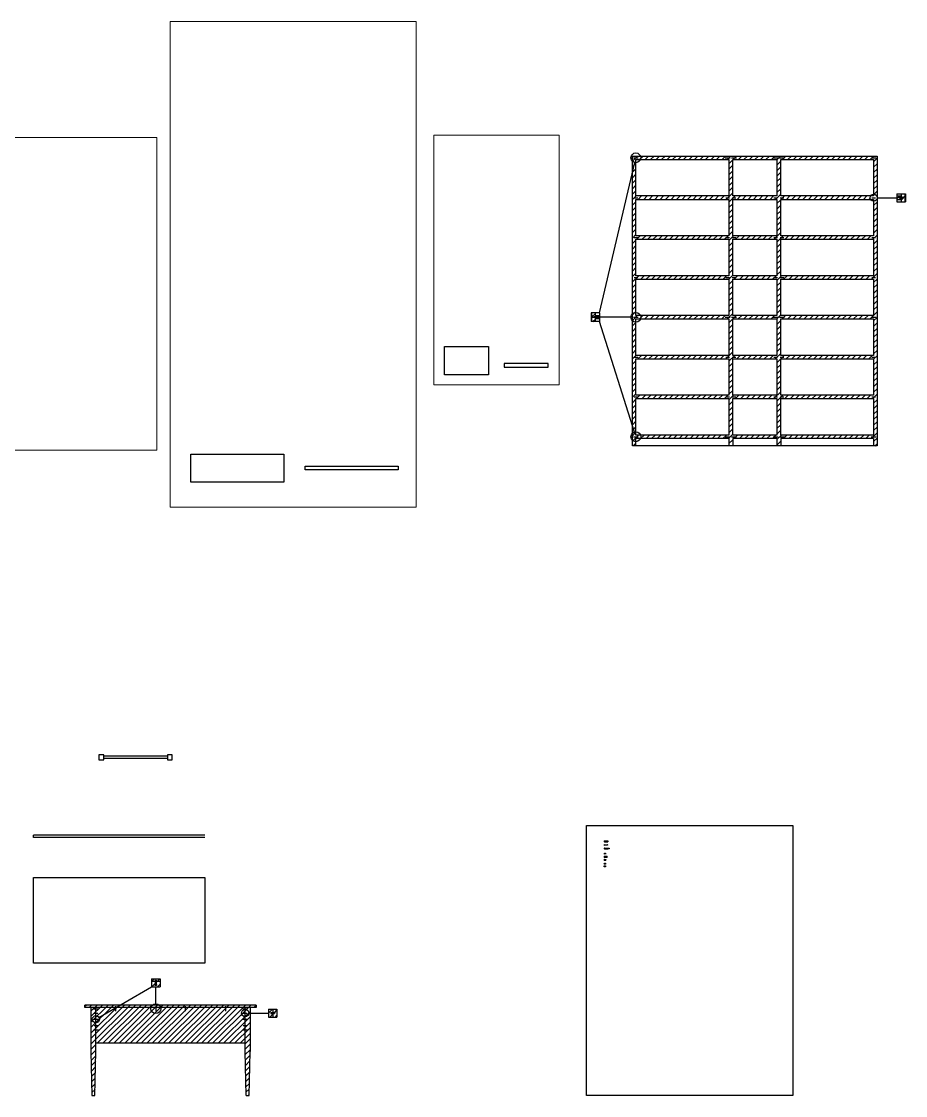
# Model space of a CAD drawing. Header units: millimetres. Extents: x 101 to 1709, y 35 to 1753.
# Drawn here: x 798 to 1520, y 35 to 914 of the extents above; entities that cross this region are included whole.
import ezdxf

# ---------------------------------------------------------------- set-up
doc = ezdxf.new("R2010")
doc.units = ezdxf.units.MM
doc.header["$MEASUREMENT"] = 0
doc.layers.add('A-FURN', color=8, linetype='Continuous', lineweight=18)
doc.layers.add('lc', color=1, linetype='Continuous')
doc.layers.add('Viti', color=3, linetype='Continuous')
pattern_1 = [(45, (-1745.7428, -1655.1698), (-2.245064, 2.245064), [])]

# ---------------------------------------------------------------- blocks, each defined once
blk = doc.blocks.new('*U10')
blk.add_lwpolyline([(0, 0), (0, 0.1), (0.05, 0), (0.12, -0.4), (0.12, -0.5), (0.07, -0.4), (0, 0)])
blk = doc.blocks.new('*U11')
at = {"color": 0, "linetype": 'ByBlock', "lineweight": -2, "transparency": 16777216}
for p in [(42.38, 270.66), (42.6, 270.66), (42.81, 270.66), (43.03, 270.66), (43.24, 270.66)]:
    blk.add_blockref('*U10', p, dxfattribs=at)
blk = doc.blocks.new('118331')
for p, q in [((40.13, 264.93), (40.13, 264.33)), ((40.13, 264.93), (40.33, 264.93)), ((40.13, 264.33), (40.33, 264.33)), ((40.33, 264.93), (40.33, 264.33)), ((40.73, 264.83), (40.33, 264.83)), ((40.73, 264.43), (40.33, 264.43)), ((40.73, 264.98), (40.73, 264.28)), ((40.73, 264.98), (42.98, 264.98)), ((40.73, 264.8), (40.73, 264.45)), ((42.98, 264.28), (40.73, 264.28)), ((40.83, 264.98), (40.83, 264.68)), ((40.83, 264.93), (42.93, 264.93)), ((40.83, 264.68), (42.93, 264.68)), ((40.83, 264.58), (40.83, 264.28)), ((40.83, 264.58), (42.93, 264.58)), ((40.83, 264.33), (42.93, 264.33)), ((42.93, 264.98), (42.93, 264.68)), ((42.93, 264.58), (42.93, 264.28)), ((42.98, 264.98), (42.98, 264.28)), ((42.98, 264.83), (43.07, 264.83)), ((43.14, 264.43), (42.98, 264.43)), ((43.12, 264.83), (43.28, 264.83)), ((43.35, 264.43), (43.19, 264.43)), ((43.33, 264.83), (43.5, 264.83)), ((43.57, 264.43), (43.4, 264.43)), ((43.55, 264.83), (43.72, 264.83)), ((43.79, 264.43), (43.62, 264.43)), ((43.77, 264.83), (43.93, 264.83)), ((44, 264.43), (43.84, 264.43)), ((43.98, 264.83), (44.08, 264.83)), ((44.08, 264.43), (44.05, 264.43)), ((44.13, 264.78), (44.13, 264.48))]:
    blk.add_line(p, q)
for centre, start, end in [((44.08, 264.78), 360, 90), ((44.08, 264.48), 270, 0)]:
    blk.add_arc(centre, 0.05, start, end)
blk.add_blockref('*U11', (0.69, -5.83))
blk = doc.blocks.new('101350')
for p, q in [((40.13, 267.87), (40.13, 267.33)), ((40.15, 267.91), (40.27, 267.99)), ((40.15, 267.28), (40.27, 267.21)), ((40.28, 267.2), (40.28, 268)), ((40.29, 268), (42.96, 268)), ((40.29, 267.2), (42.96, 267.2)), ((40.38, 267.87), (42.88, 267.87)), ((40.38, 267.75), (42.88, 267.75)), ((40.38, 267.6), (42.88, 267.6)), ((40.38, 267.45), (42.88, 267.45)), ((40.38, 267.32), (42.88, 267.32)), ((42.98, 268), (42.98, 267.2)), ((43.11, 267.91), (42.99, 267.99)), ((43.11, 267.28), (42.99, 267.21)), ((43.13, 267.87), (43.13, 267.33))]:
    blk.add_line(p, q)
for centre, start, end in [((40.18, 267.87), 123.69007, 180), ((40.18, 267.33), 180, 236.30993), ((40.29, 267.95), 90, 123.69007), ((40.29, 267.25), 236.30993, 270), ((42.96, 267.95), 56.30993, 90), ((42.96, 267.25), 270, 303.69007), ((43.08, 267.87), 0, 56.30993), ((43.08, 267.33), 303.69007, 0)]:
    blk.add_arc(centre, 0.05, start, end)
blk = doc.blocks.new('*U12')
blk.add_lwpolyline([(0, 0), (0, 0.1), (0.05, 0), (0.12, -0.4), (0.12, -0.5), (0.07, -0.4), (0, 0)])
blk = doc.blocks.new('*U13')
at = {"color": 0, "linetype": 'ByBlock', "lineweight": -2, "transparency": 16777216}
for p in [(42.38, 270.66), (42.61, 270.66), (42.84, 270.66), (43.06, 270.66)]:
    blk.add_blockref('*U12', p, dxfattribs=at)
blk = doc.blocks.new('110853')
for p, q in [((40.13, 252.04), (40.13, 251.34)), ((40.13, 252.04), (40.25, 251.93)), ((40.25, 251.44), (40.13, 251.34)), ((40.41, 251.49), (40.38, 251.49)), ((40.57, 251.89), (40.39, 251.89)), ((40.64, 251.49), (40.46, 251.49)), ((40.79, 251.89), (40.62, 251.89)), ((40.87, 251.49), (40.69, 251.49)), ((41.02, 251.89), (40.84, 251.89)), ((41.09, 251.49), (40.92, 251.49)), ((41.18, 251.89), (41.07, 251.89)), ((41.18, 251.49), (41.14, 251.49)), ((41.23, 251.84), (41.23, 251.54))]:
    blk.add_line(p, q)
for centre, radius, start, end in [((40.38, 252.09), 0.2, 230.24315, 257.66039), ((40.38, 251.29), 0.2, 90, 129.75685), ((41.18, 251.84), 0.05, 360, 90), ((41.18, 251.54), 0.05, 270, 0)]:
    blk.add_arc(centre, radius, start, end)
blk.add_blockref('*U13', (-2.04, -18.77))
blk = doc.blocks.new('100412')
for p, q in [((40.46, 243.47), (40.43, 243.5)), ((40.43, 243.16), (40.47, 243.12)), ((40.48, 243.52), (40.46, 243.47)), ((40.49, 243.17), (40.46, 243.47)), ((40.47, 243.12), (40.49, 243.17)), ((40.53, 243.47), (40.48, 243.52)), ((40.49, 243.17), (40.54, 243.12)), ((40.55, 243.52), (40.53, 243.47)), ((40.56, 243.17), (40.53, 243.47)), ((40.54, 243.12), (40.56, 243.17)), ((40.6, 243.47), (40.55, 243.52)), ((40.56, 243.17), (40.61, 243.12)), ((40.62, 243.52), (40.6, 243.47)), ((40.63, 243.17), (40.6, 243.47)), ((40.61, 243.12), (40.63, 243.17)), ((40.67, 243.47), (40.62, 243.52)), ((40.63, 243.17), (40.68, 243.12)), ((40.69, 243.52), (40.67, 243.47)), ((40.7, 243.17), (40.67, 243.47)), ((40.68, 243.12), (40.7, 243.17)), ((40.74, 243.47), (40.69, 243.52)), ((40.7, 243.17), (40.75, 243.12)), ((40.76, 243.52), (40.74, 243.47)), ((40.77, 243.17), (40.74, 243.47)), ((40.75, 243.12), (40.77, 243.17)), ((40.81, 243.47), (40.76, 243.52)), ((40.77, 243.17), (40.82, 243.12)), ((40.83, 243.52), (40.81, 243.47)), ((40.84, 243.17), (40.81, 243.47)), ((40.82, 243.12), (40.84, 243.17)), ((40.88, 243.47), (40.83, 243.52)), ((40.84, 243.17), (40.89, 243.12)), ((40.9, 243.52), (40.88, 243.47)), ((40.91, 243.17), (40.88, 243.47)), ((40.89, 243.12), (40.91, 243.17)), ((40.95, 243.47), (40.9, 243.52)), ((40.91, 243.17), (40.96, 243.12)), ((40.97, 243.52), (40.95, 243.47)), ((40.98, 243.17), (40.95, 243.47)), ((40.96, 243.12), (40.98, 243.17)), ((41.02, 243.47), (40.97, 243.52)), ((40.98, 243.17), (41.03, 243.12)), ((41.04, 243.52), (41.02, 243.47)), ((41.05, 243.17), (41.02, 243.47)), ((41.03, 243.12), (41.05, 243.17)), ((41.09, 243.47), (41.04, 243.52)), ((41.05, 243.17), (41.1, 243.12)), ((41.11, 243.52), (41.09, 243.47)), ((41.12, 243.17), (41.09, 243.47)), ((41.1, 243.12), (41.12, 243.17)), ((41.16, 243.47), (41.11, 243.52)), ((41.12, 243.17), (41.17, 243.12)), ((41.18, 243.52), (41.16, 243.47)), ((41.19, 243.17), (41.16, 243.47)), ((41.17, 243.12), (41.19, 243.17)), ((41.23, 243.47), (41.18, 243.52)), ((41.19, 243.17), (41.24, 243.12)), ((41.25, 243.52), (41.23, 243.47)), ((41.26, 243.17), (41.23, 243.47)), ((41.24, 243.12), (41.26, 243.17)), ((41.3, 243.47), (41.25, 243.52)), ((41.26, 243.17), (41.31, 243.12)), ((41.32, 243.52), (41.3, 243.47)), ((41.33, 243.17), (41.3, 243.47)), ((41.31, 243.12), (41.33, 243.17)), ((41.37, 243.47), (41.32, 243.52)), ((41.33, 243.17), (41.38, 243.12)), ((41.39, 243.52), (41.37, 243.47)), ((41.4, 243.17), (41.37, 243.47)), ((41.38, 243.12), (41.4, 243.17)), ((41.44, 243.47), (41.39, 243.52)), ((41.4, 243.17), (41.45, 243.12)), ((41.46, 243.52), (41.44, 243.47)), ((41.47, 243.17), (41.44, 243.47)), ((41.45, 243.12), (41.47, 243.17)), ((41.51, 243.47), (41.46, 243.52)), ((41.47, 243.17), (41.52, 243.12)), ((41.53, 243.52), (41.51, 243.47)), ((41.54, 243.17), (41.51, 243.47)), ((41.52, 243.12), (41.54, 243.17)), ((41.58, 243.47), (41.53, 243.52)), ((41.54, 243.17), (41.59, 243.12)), ((41.6, 243.52), (41.58, 243.47)), ((41.61, 243.17), (41.58, 243.47)), ((41.59, 243.12), (41.61, 243.17)), ((41.65, 243.47), (41.6, 243.52)), ((41.61, 243.17), (41.66, 243.12)), ((41.67, 243.52), (41.65, 243.47)), ((41.68, 243.17), (41.65, 243.47)), ((41.66, 243.12), (41.68, 243.17)), ((41.72, 243.47), (41.67, 243.52)), ((41.68, 243.17), (41.73, 243.12)), ((41.74, 243.52), (41.72, 243.47)), ((41.75, 243.17), (41.72, 243.47)), ((41.73, 243.12), (41.75, 243.17)), ((41.79, 243.47), (41.74, 243.52)), ((41.75, 243.17), (41.8, 243.12)), ((41.81, 243.52), (41.79, 243.47)), ((41.82, 243.17), (41.79, 243.47)), ((41.8, 243.12), (41.82, 243.17)), ((41.86, 243.47), (41.81, 243.52)), ((41.82, 243.17), (41.87, 243.12)), ((41.88, 243.52), (41.86, 243.47)), ((41.89, 243.17), (41.86, 243.47)), ((41.87, 243.12), (41.89, 243.17)), ((41.93, 243.47), (41.88, 243.52)), ((41.89, 243.17), (41.94, 243.12)), ((41.95, 243.52), (41.93, 243.47)), ((41.96, 243.17), (41.93, 243.47)), ((41.94, 243.12), (41.96, 243.17)), ((42, 243.47), (41.95, 243.52)), ((41.96, 243.17), (42.01, 243.12)), ((42.02, 243.52), (42, 243.47)), ((42.03, 243.17), (42, 243.47)), ((42.01, 243.12), (42.03, 243.17)), ((42.07, 243.47), (42.02, 243.52)), ((42.03, 243.17), (42.08, 243.12)), ((42.09, 243.52), (42.07, 243.47)), ((42.1, 243.17), (42.07, 243.47)), ((42.08, 243.12), (42.1, 243.17)), ((42.14, 243.47), (42.09, 243.52)), ((42.1, 243.17), (42.15, 243.12)), ((42.16, 243.52), (42.14, 243.47)), ((42.17, 243.17), (42.14, 243.47)), ((42.15, 243.12), (42.17, 243.17)), ((42.21, 243.47), (42.16, 243.52)), ((42.17, 243.17), (42.22, 243.12)), ((42.23, 243.52), (42.21, 243.47)), ((42.24, 243.17), (42.21, 243.47)), ((42.22, 243.12), (42.24, 243.17)), ((42.28, 243.47), (42.23, 243.52)), ((42.24, 243.17), (42.29, 243.12)), ((42.3, 243.52), (42.28, 243.47)), ((42.31, 243.17), (42.28, 243.47)), ((42.29, 243.12), (42.31, 243.17)), ((42.35, 243.47), (42.3, 243.52)), ((42.31, 243.17), (42.36, 243.12)), ((42.37, 243.52), (42.35, 243.47)), ((42.38, 243.17), (42.35, 243.47)), ((42.36, 243.12), (42.38, 243.17)), ((42.42, 243.47), (42.37, 243.52)), ((42.38, 243.17), (42.43, 243.12)), ((42.44, 243.52), (42.42, 243.47)), ((42.45, 243.17), (42.42, 243.47)), ((42.43, 243.12), (42.45, 243.17)), ((42.49, 243.47), (42.44, 243.52)), ((42.45, 243.17), (42.5, 243.12)), ((42.51, 243.52), (42.49, 243.47)), ((42.52, 243.17), (42.49, 243.47)), ((42.5, 243.12), (42.52, 243.17)), ((42.56, 243.47), (42.51, 243.52)), ((42.52, 243.17), (42.57, 243.12)), ((42.59, 243.17), (42.56, 243.47)), ((42.56, 243.47), (42.59, 243.47)), ((42.57, 243.12), (42.59, 243.17)), ((42.59, 243.17), (42.59, 243.17)), ((42.62, 243.44), (42.62, 243.19))]:
    blk.add_line(p, q)
blk.add_lwpolyline([(40.33, 242.89), (40.33, 243.75, -0.414214), (40.35, 243.77), (40.41, 243.77, -0.414214), (40.43, 243.75), (40.43, 242.89, -0.414214), (40.41, 242.87), (40.35, 242.87, -0.414214)], format="xyb", close=True)
for centre, radius, start, end in [((40.54, 243.32), 0.406, 120.51024, 239.48976), ((42.59, 243.44), 0.025, 0, 90), ((42.59, 243.19), 0.025, 270, 0)]:
    blk.add_arc(centre, radius, start, end)
blk = doc.blocks.new('105021')
for p, q in [((40.46, 249.33), (40.43, 249.36)), ((40.43, 249.02), (40.47, 248.98)), ((40.48, 249.38), (40.46, 249.33)), ((40.49, 249.03), (40.46, 249.33)), ((40.47, 248.98), (40.49, 249.03)), ((40.53, 249.33), (40.48, 249.38)), ((40.49, 249.03), (40.54, 248.98)), ((40.55, 249.38), (40.53, 249.33)), ((40.56, 249.03), (40.53, 249.33)), ((40.54, 248.98), (40.56, 249.03)), ((40.6, 249.33), (40.55, 249.38)), ((40.56, 249.03), (40.61, 248.98)), ((40.62, 249.38), (40.6, 249.33)), ((40.63, 249.03), (40.6, 249.33)), ((40.61, 248.98), (40.63, 249.03)), ((40.67, 249.33), (40.62, 249.38)), ((40.63, 249.03), (40.68, 248.98)), ((40.69, 249.38), (40.67, 249.33)), ((40.7, 249.03), (40.67, 249.33)), ((40.68, 248.98), (40.7, 249.03)), ((40.74, 249.33), (40.69, 249.38)), ((40.7, 249.03), (40.75, 248.98)), ((40.76, 249.38), (40.74, 249.33)), ((40.77, 249.03), (40.74, 249.33)), ((40.75, 248.98), (40.77, 249.03)), ((40.81, 249.33), (40.76, 249.38)), ((40.77, 249.03), (40.82, 248.98)), ((40.83, 249.38), (40.81, 249.33)), ((40.84, 249.03), (40.81, 249.33)), ((40.82, 248.98), (40.84, 249.03)), ((40.88, 249.33), (40.83, 249.38)), ((40.84, 249.03), (40.89, 248.98)), ((40.9, 249.38), (40.88, 249.33)), ((40.91, 249.03), (40.88, 249.33)), ((40.89, 248.98), (40.91, 249.03)), ((40.95, 249.33), (40.9, 249.38)), ((40.91, 249.03), (40.96, 248.98)), ((40.97, 249.38), (40.95, 249.33)), ((40.98, 249.03), (40.95, 249.33)), ((40.96, 248.98), (40.98, 249.03)), ((41.02, 249.33), (40.97, 249.38)), ((40.98, 249.03), (41.03, 248.98)), ((41.04, 249.38), (41.02, 249.33)), ((41.05, 249.03), (41.02, 249.33)), ((41.03, 248.98), (41.05, 249.03)), ((41.09, 249.33), (41.04, 249.38)), ((41.05, 249.03), (41.1, 248.98)), ((41.11, 249.38), (41.09, 249.33)), ((41.12, 249.03), (41.09, 249.33)), ((41.1, 248.98), (41.12, 249.03)), ((41.16, 249.33), (41.11, 249.38)), ((41.12, 249.03), (41.17, 248.98)), ((41.18, 249.38), (41.16, 249.33)), ((41.19, 249.03), (41.16, 249.33)), ((41.17, 248.98), (41.19, 249.03)), ((41.23, 249.33), (41.18, 249.38)), ((41.19, 249.03), (41.24, 248.98)), ((41.25, 249.38), (41.23, 249.33)), ((41.26, 249.03), (41.23, 249.33)), ((41.24, 248.98), (41.26, 249.03)), ((41.3, 249.33), (41.25, 249.38)), ((41.26, 249.03), (41.31, 248.98)), ((41.32, 249.38), (41.3, 249.33)), ((41.33, 249.03), (41.3, 249.33)), ((41.31, 248.98), (41.33, 249.03)), ((41.37, 249.33), (41.32, 249.38)), ((41.33, 249.03), (41.38, 248.98)), ((41.4, 249.03), (41.37, 249.33)), ((41.37, 249.33), (41.4, 249.33)), ((41.38, 248.98), (41.4, 249.03)), ((41.4, 249.03), (41.4, 249.03)), ((41.43, 249.3), (41.43, 249.05))]:
    blk.add_line(p, q)
blk.add_lwpolyline([(40.33, 248.75), (40.33, 249.61, -0.414214), (40.35, 249.63), (40.41, 249.63, -0.414214), (40.43, 249.61), (40.43, 248.75, -0.414214), (40.41, 248.73), (40.35, 248.73, -0.414214)], format="xyb", close=True)
for centre, radius, start, end in [((40.54, 249.18), 0.406, 120.51024, 239.48976), ((41.4, 249.3), 0.025, 0, 90), ((41.4, 249.05), 0.025, 270, 0)]:
    blk.add_arc(centre, radius, start, end)
blk = doc.blocks.new('*U17')
blk.add_lwpolyline([(0.2, -0.3), (0.21, -0.25), (0.23, -0.3), (0.27, -0.5), (0.26, -0.55), (0.24, -0.5), (0.2, -0.3)])
blk = doc.blocks.new('*U18')
at = {"color": 0, "linetype": 'ByBlock', "lineweight": -2, "transparency": 16777216}
for p in [(40.13, 265.04), (40.27, 265.04), (40.4, 265.04), (40.54, 265.04), (40.68, 265.04), (40.82, 265.04), (40.96, 265.04), (41.09, 265.04), (41.23, 265.04), (41.37, 265.04), (41.51, 265.04), (41.64, 265.04), (41.78, 265.04), (41.92, 265.04), (42.06, 265.04), (42.19, 265.04), (42.33, 265.04), (42.47, 265.04)]:
    blk.add_blockref('*U17', p, dxfattribs=at)
blk = doc.blocks.new('108442')
for p, q in [((40.13, 265.04), (40.21, 264.8)), ((40.13, 265.04), (40.13, 264.24)), ((40.21, 264.48), (40.13, 264.24)), ((40.3, 264.74), (40.33, 264.74)), ((40.3, 264.54), (40.36, 264.54)), ((40.36, 264.74), (40.47, 264.74)), ((40.4, 264.54), (40.5, 264.54)), ((40.5, 264.74), (40.6, 264.74)), ((40.54, 264.54), (40.64, 264.54)), ((40.64, 264.74), (40.74, 264.74)), ((40.67, 264.54), (40.78, 264.54)), ((40.78, 264.74), (40.88, 264.74)), ((40.81, 264.54), (40.92, 264.54)), ((40.91, 264.74), (41.02, 264.74)), ((40.95, 264.54), (41.05, 264.54)), ((41.05, 264.74), (41.15, 264.74)), ((41.09, 264.54), (41.19, 264.54)), ((41.19, 264.74), (41.29, 264.74)), ((41.23, 264.54), (41.33, 264.54)), ((41.33, 264.74), (41.43, 264.74)), ((41.36, 264.54), (41.47, 264.54)), ((41.46, 264.74), (41.57, 264.74)), ((41.5, 264.54), (41.6, 264.54)), ((41.6, 264.74), (41.71, 264.74)), ((41.64, 264.54), (41.74, 264.54)), ((41.74, 264.74), (41.84, 264.74)), ((41.78, 264.54), (41.88, 264.54)), ((41.88, 264.74), (41.98, 264.74)), ((41.91, 264.54), (42.02, 264.54)), ((42.02, 264.74), (42.12, 264.74)), ((42.05, 264.54), (42.15, 264.54)), ((42.15, 264.74), (42.26, 264.74)), ((42.19, 264.54), (42.29, 264.54)), ((42.29, 264.74), (42.39, 264.74)), ((42.33, 264.54), (42.43, 264.54)), ((42.43, 264.74), (42.53, 264.74)), ((42.46, 264.54), (42.57, 264.54)), ((42.57, 264.74), (42.62, 264.74)), ((42.6, 264.54), (42.66, 264.54)), ((42.62, 264.74), (42.67, 264.74)), ((42.66, 264.54), (42.69, 264.54)), ((42.81, 264.72), (42.77, 264.73)), ((42.84, 264.57), (42.77, 264.55)), ((42.82, 264.75), (42.81, 264.72)), ((42.81, 264.72), (42.84, 264.57)), ((42.85, 264.71), (42.82, 264.75)), ((42.84, 264.57), (42.86, 264.52)), ((43.13, 264.64), (42.85, 264.71)), ((42.87, 264.58), (42.85, 264.71)), ((42.86, 264.52), (42.87, 264.58)), ((43.13, 264.64), (42.87, 264.58))]:
    blk.add_line(p, q)
for centre, radius, start, end in [((40.3, 264.84), 0.1, 203.01197, 270), ((40.3, 264.44), 0.1, 90, 156.98803), ((42.69, 264.84), 0.3, 270, 273.39699), ((42.68, 264.39), 0.348, 75.22809, 85.5061), ((42.68, 264.89), 0.348, 274.4939, 284.77191)]:
    blk.add_arc(centre, radius, start, end)
blk.add_blockref('*U18', (0, 0))
blk = doc.blocks.new('*U19')
blk.add_lwpolyline([(0, 0), (0, 0.1), (0.05, 0), (0.12, -0.4), (0.12, -0.5), (0.07, -0.4), (0, 0)])
blk = doc.blocks.new('*U20')
at = {"layer": 'Viti', "color": 0, "linetype": 'ByBlock', "lineweight": -2, "transparency": 16777216}
for p in [(42.38, 270.66), (42.6, 270.66), (42.81, 270.66), (43.03, 270.66), (43.24, 270.66)]:
    blk.add_blockref('*U19', p, dxfattribs=at)
blk = doc.blocks.new('*U21')
blk.add_lwpolyline([(0, 0), (0, 0.1), (0.05, 0), (0.12, -0.4), (0.12, -0.5), (0.07, -0.4), (0, 0)])
blk = doc.blocks.new('*U22')
at = {"layer": 'Viti', "color": 0, "linetype": 'ByBlock', "lineweight": -2, "transparency": 16777216}
for p in [(42.38, 270.66), (42.6, 270.66), (42.81, 270.66), (43.03, 270.66), (43.24, 270.66)]:
    blk.add_blockref('*U21', p, dxfattribs=at)

msp = doc.modelspace()

# ---------------------------------------------------------------- hatches: boundary and pattern name
h = msp.add_hatch()
h.set_pattern_fill('ANSI31', color=256)
h.set_pattern_definition(pattern_1)
h.paths.add_polyline_path([(1496.95, 803.51), (1296.95, 803.51), (1296.95, 566.51), (1299.75, 566.51), (1299.75, 572.51), (1375.75, 572.51), (1375.75, 566.51), (1378.95, 566.51), (1378.95, 572.51), (1414.95, 572.51), (1414.95, 566.51), (1418.15, 566.51), (1418.15, 572.51), (1494.15, 572.51), (1494.15, 566.51), (1496.95, 566.51), (1496.95, 768.61, -0.32552), (1494.15, 766.57), (1494.15, 738.31), (1418.15, 738.31), (1418.15, 768.11), (1491.56, 768.11, -0.124625), (1491.21, 769.51, -0.124625), (1491.56, 770.91), (1418.15, 770.91), (1418.15, 800.71), (1494.15, 800.71), (1494.15, 772.45, -0.32552), (1496.95, 770.41)])
h.paths.add_polyline_path([(1414.95, 800.71), (1414.95, 770.91), (1378.95, 770.91), (1378.95, 800.71)], flags=16)
h.paths.add_polyline_path([(1414.95, 768.11), (1414.95, 738.31), (1378.95, 738.31), (1378.95, 768.11)], flags=16)
h.paths.add_polyline_path([(1494.15, 735.51), (1494.15, 705.71), (1418.15, 705.71), (1418.15, 735.51)], flags=16)
h.paths.add_polyline_path([(1414.95, 735.51), (1414.95, 705.71), (1378.95, 705.71), (1378.95, 735.51)], flags=16)
h.paths.add_polyline_path([(1375.75, 800.71), (1375.75, 770.91), (1299.75, 770.91), (1299.75, 800.71)], flags=16)
h.paths.add_polyline_path([(1375.75, 768.11), (1375.75, 738.31), (1299.75, 738.31), (1299.75, 768.11)], flags=16)
h.paths.add_polyline_path([(1494.15, 702.91), (1494.15, 673.11), (1418.15, 673.11), (1418.15, 702.91)], flags=16)
h.paths.add_polyline_path([(1414.95, 702.91), (1414.95, 673.11), (1378.95, 673.11), (1378.95, 702.91)], flags=16)
h.paths.add_polyline_path([(1375.75, 735.51), (1375.75, 705.71), (1299.75, 705.71), (1299.75, 735.51)], flags=16)
h.paths.add_polyline_path([(1494.15, 670.31), (1494.15, 640.51), (1418.15, 640.51), (1418.15, 670.31)], flags=16)
h.paths.add_polyline_path([(1375.75, 702.91), (1375.75, 673.11), (1299.75, 673.11), (1299.75, 702.91)], flags=16)
h.paths.add_polyline_path([(1414.95, 670.31), (1414.95, 640.51), (1378.95, 640.51), (1378.95, 670.31)], flags=16)
h.paths.add_polyline_path([(1375.75, 670.31), (1375.75, 640.51), (1299.75, 640.51), (1299.75, 670.31)], flags=16)
h.paths.add_polyline_path([(1494.15, 637.71), (1494.15, 607.91), (1418.15, 607.91), (1418.15, 637.71)], flags=16)
h.paths.add_polyline_path([(1414.95, 637.71), (1414.95, 607.91), (1378.95, 607.91), (1378.95, 637.71)], flags=16)
h.paths.add_polyline_path([(1375.75, 637.71), (1375.75, 607.91), (1299.75, 607.91), (1299.75, 637.71)], flags=16)
h.paths.add_polyline_path([(1494.15, 605.11), (1494.15, 575.31), (1418.15, 575.31), (1418.15, 605.11)], flags=16)
h.paths.add_polyline_path([(1414.95, 605.11), (1414.95, 575.31), (1378.95, 575.31), (1378.95, 605.11)], flags=16)
h.paths.add_polyline_path([(1375.75, 605.11), (1375.75, 575.31), (1299.75, 575.31), (1299.75, 605.11)], flags=16)
h.paths.add_polyline_path([(1520.03, 772.79), (1516.68, 772.79), (1516.68, 769.91), (1518.03, 769.91), (1518.03, 769.11, -0.077053), (1518.01, 769.11), (1516.68, 769.11), (1516.68, 766.23), (1520.03, 766.23)])
h.paths.add_polyline_path([(1516.68, 769.11), (1515.33, 769.11), (1515.33, 769.91, -0.073633), (1515.34, 769.91), (1516.68, 769.91), (1516.68, 770.91), (1513.18, 770.91), (1513.18, 768.11), (1516.68, 768.11)])
h = msp.add_hatch()
h.set_pattern_fill('ANSI31', color=256)
h.set_pattern_definition(pattern_1)
h.paths.add_polyline_path([(1266.64, 675.21), (1263.84, 675.21), (1263.84, 668.21), (1266.64, 668.21), (1266.64, 670.31), (1266.64, 671.46), (1265.52, 671.46), (1265.52, 671.61), (1265.43, 671.61), (1265.43, 671.51), (1265.38, 671.61), (1265.21, 671.61), (1265.21, 671.51), (1265.16, 671.61), (1265, 671.61), (1265, 671.51), (1264.95, 671.61), (1264.78, 671.61), (1264.78, 671.51), (1264.73, 671.61), (1264.57, 671.61), (1264.56, 671.51), (1264.52, 671.61), (1264.42, 671.61, -0.414214), (1264.37, 671.66), (1264.37, 671.96, -0.414214), (1264.42, 672.01), (1264.44, 672.01), (1264.45, 672.11), (1264.49, 672.01), (1264.66, 672.01), (1264.66, 672.11), (1264.71, 672.01), (1264.88, 672.01), (1264.88, 672.11), (1264.93, 672.01), (1265.09, 672.01), (1265.1, 672.11), (1265.14, 672.01), (1265.31, 672.01), (1265.31, 672.11), (1265.36, 672.01), (1265.52, 672.01), (1265.52, 672.16), (1266.64, 672.16), (1266.64, 673.11)])
h.paths.add_polyline_path([(1269.92, 673.11), (1266.64, 673.11), (1266.64, 672.16), (1267.77, 672.16), (1267.77, 672.01), (1268.08, 672.01), (1268.08, 672.31), (1268.88, 672.31), (1268.88, 671.31), (1268.08, 671.31), (1268.08, 671.61), (1267.77, 671.61), (1267.77, 671.46), (1266.64, 671.46), (1266.64, 670.31), (1269.92, 670.31)])
h = msp.add_hatch()
h.set_pattern_fill('ANSI31', color=256)
h.set_pattern_definition([(45, (-214.0082, -55.7217), (-2.245064, 2.245064), [])])
h.paths.add_polyline_path([(910.85, 130.51), (903.85, 130.51), (903.85, 128.51), (907.15, 128.51), (907.15, 128.67), (907.05, 128.67), (907.15, 128.72), (907.15, 128.88), (907.05, 128.88), (907.15, 128.93), (907.15, 129.1), (907.05, 129.1), (907.15, 129.15), (907.15, 129.31), (907.05, 129.32), (907.15, 129.36), (907.15, 129.46, -0.414214), (907.2, 129.51), (907.5, 129.51, -0.414214), (907.55, 129.46), (907.55, 129.44), (907.65, 129.43), (907.55, 129.39), (907.55, 129.22), (907.65, 129.22), (907.55, 129.17), (907.55, 129), (907.65, 129), (907.55, 128.95), (907.55, 128.79), (907.65, 128.78), (907.55, 128.74), (907.55, 128.57), (907.65, 128.57), (907.55, 128.52), (907.55, 128.51), (910.85, 128.51)])
h.paths.add_polyline_path([(910.85, 128.51), (907.55, 128.51), (907.55, 128.36), (907.7, 128.36), (907.7, 126.11), (907.55, 126.11), (907.55, 125.8), (907.85, 125.8), (907.85, 125), (906.85, 125), (906.85, 125.8), (907.15, 125.8), (907.15, 126.11), (907, 126.11), (907, 128.36), (907.15, 128.36), (907.15, 128.45), (907.05, 128.45), (907.15, 128.5), (907.15, 128.51), (903.85, 128.51), (903.85, 123.95), (910.85, 123.95)])
h = msp.add_hatch()
h.set_pattern_fill('ANSI31', color=256)
h.set_pattern_definition([(45, (-211.0496, -54.3172), (-2.245064, 2.245064), [])])
h.paths.add_polyline_path([(980.35, 107.04), (858.35, 107.04), (858.35, 78.04), (980.35, 78.04)])
h.paths.add_polyline_path([(989.35, 109.04), (849.35, 109.04), (849.35, 107.04), (989.35, 107.04)])
h.paths.add_polyline_path([(858.35, 107.04), (854.35, 107.04), (854.35, 71.04), (855.1, 35.04), (857.6, 35.04), (858.35, 71.04)])
h.paths.add_polyline_path([(984.35, 107.04), (980.35, 107.04), (980.35, 78.04), (980.35, 71.04), (981.1, 35.04), (983.6, 35.04), (984.35, 71.04)])
h = msp.add_hatch()
h.set_pattern_fill('ANSI31', color=256)
h.set_pattern_definition([(45, (-211.575, -53.3278), (-2.245064, 2.245064), [])])
h.paths.add_polyline_path([(1006.38, 105.72), (1002.88, 105.72), (1002.88, 102.84), (1004.23, 102.84), (1004.23, 102.04, -0.077053), (1004.21, 102.04), (1002.88, 102.04), (1002.88, 99.16), (1006.38, 99.16)])
h.paths.add_polyline_path([(1001.52, 102.83), (1001.4, 102.76, 0.250765), (1001.38, 102.72), (1001.38, 102.17, 0.250765), (1001.4, 102.13), (1001.52, 102.05, 0.148069), (1001.55, 102.04), (1002.88, 102.04), (1002.88, 99.16), (999.38, 99.16), (999.38, 105.72), (1002.88, 105.72), (1002.88, 102.84), (1001.55, 102.84, 0.148069)])

# ---------------------------------------------------------------- linework, layer by layer
for p, q in [((1296.95, 803.51), (1496.95, 803.51)), ((1296.95, 566.51), (1296.95, 803.51)), ((1496.95, 803.51), (1496.95, 566.51)), ((1513.18, 770.91), (1516.68, 770.91)), ((1513.18, 768.11), (1516.68, 768.11)), ((1516.68, 772.79), (1516.68, 769.91)), ((1516.68, 769.11), (1516.68, 766.23)), ((1520.03, 766.23), (1520.03, 772.79)), ((1263.84, 668.21), (1263.84, 675.21)), ((1266.64, 673.11), (1266.64, 675.21)), ((1266.64, 672.16), (1266.64, 673.11)), ((1266.64, 673.11), (1269.92, 673.11)), ((1266.64, 670.31), (1266.64, 671.46)), ((1269.92, 670.31), (1266.64, 670.31)), ((1266.64, 668.21), (1266.64, 670.31)), ((1268.17, 671.54), (1268.17, 672.11)), ((1375.75, 572.51), (1299.75, 572.51)), ((1299.75, 566.51), (1299.75, 572.51)), ((1375.75, 572.51), (1375.75, 566.51)), ((1414.95, 572.51), (1378.95, 572.51)), ((1378.95, 572.51), (1378.95, 566.51)), ((1414.95, 572.51), (1414.95, 566.51)), ((1494.15, 572.51), (1418.15, 572.51)), ((1418.15, 572.51), (1418.15, 566.51)), ((1494.15, 572.51), (1494.15, 566.51)), ((1496.95, 566.51), (1296.95, 566.51)), ((916.78, 312.69), (864.78, 312.69)), ((916.78, 310.69), (864.78, 310.69)), ((947.47, 248.02), (807.47, 248.02)), ((807.47, 246.02), (807.47, 248.02)), ((947.47, 246.02), (807.47, 246.02)), ((807.47, 213.31), (947.47, 213.31)), ((807.47, 143.31), (807.47, 213.31)), ((947.47, 213.31), (947.47, 143.31)), ((947.47, 143.31), (807.47, 143.31)), ((903.85, 128.51), (907.15, 128.51)), ((907.08, 125.71), (907.65, 125.71)), ((907.55, 128.51), (910.85, 128.51)), ((989.35, 109.04), (849.35, 109.04)), ((849.35, 107.04), (849.35, 109.04)), ((989.35, 107.04), (849.35, 107.04)), ((854.35, 107.04), (854.35, 71.04)), ((858.35, 71.04), (858.35, 107.04)), ((980.35, 71.04), (980.35, 107.04)), ((984.35, 107.04), (984.35, 71.04)), ((989.35, 109.04), (989.35, 107.04)), ((1002.88, 105.72), (1002.88, 102.84)), ((1002.88, 102.04), (1002.88, 99.16)), ((854.35, 71.04), (855.1, 35.04)), ((857.6, 35.04), (858.35, 71.04)), ((858.35, 78.04), (980.35, 78.04)), ((981.1, 35.04), (980.35, 71.04)), ((983.6, 35.04), (984.35, 71.04)), ((855.1, 35.04), (857.6, 35.04)), ((981.1, 35.04), (983.6, 35.04))]:
    msp.add_line(p, q)
for points in [[(1299.75, 800.71), (1375.75, 800.71), (1375.75, 770.91), (1299.75, 770.91), (1299.75, 800.71)], [(1378.95, 800.71), (1414.95, 800.71), (1414.95, 770.91), (1378.95, 770.91), (1378.95, 800.71)], [(1418.15, 800.71), (1494.15, 800.71), (1494.15, 770.91), (1418.15, 770.91), (1418.15, 800.71)], [(1299.75, 768.11), (1375.75, 768.11), (1375.75, 738.31), (1299.75, 738.31), (1299.75, 768.11)], [(1378.95, 768.11), (1414.95, 768.11), (1414.95, 738.31), (1378.95, 738.31), (1378.95, 768.11)], [(1418.15, 768.11), (1494.15, 768.11), (1494.15, 738.31), (1418.15, 738.31), (1418.15, 768.11)], [(1299.75, 735.51), (1375.75, 735.51), (1375.75, 705.71), (1299.75, 705.71), (1299.75, 735.51)], [(1378.95, 735.51), (1414.95, 735.51), (1414.95, 705.71), (1378.95, 705.71), (1378.95, 735.51)], [(1418.15, 735.51), (1494.15, 735.51), (1494.15, 705.71), (1418.15, 705.71), (1418.15, 735.51)], [(1299.75, 702.91), (1375.75, 702.91), (1375.75, 673.11), (1299.75, 673.11), (1299.75, 702.91)], [(1378.95, 702.91), (1414.95, 702.91), (1414.95, 673.11), (1378.95, 673.11), (1378.95, 702.91)], [(1418.15, 702.91), (1494.15, 702.91), (1494.15, 673.11), (1418.15, 673.11), (1418.15, 702.91)], [(1299.75, 670.31), (1375.75, 670.31), (1375.75, 640.51), (1299.75, 640.51), (1299.75, 670.31)], [(1378.95, 670.31), (1414.95, 670.31), (1414.95, 640.51), (1378.95, 640.51), (1378.95, 670.31)], [(1418.15, 670.31), (1494.15, 670.31), (1494.15, 640.51), (1418.15, 640.51), (1418.15, 670.31)], [(1143.2, 647.64), (1179.2, 647.64), (1179.2, 624.64), (1143.2, 624.64), (1143.2, 647.64)], [(1192, 630.97), (1228, 630.97), (1228, 633.77), (1192, 633.77), (1192, 630.97)], [(1299.75, 637.71), (1375.75, 637.71), (1375.75, 607.91), (1299.75, 607.91), (1299.75, 637.71)], [(1378.95, 637.71), (1414.95, 637.71), (1414.95, 607.91), (1378.95, 607.91), (1378.95, 637.71)], [(1418.15, 637.71), (1494.15, 637.71), (1494.15, 607.91), (1418.15, 607.91), (1418.15, 637.71)], [(1299.75, 605.11), (1375.75, 605.11), (1375.75, 575.31), (1299.75, 575.31), (1299.75, 605.11)], [(1378.95, 605.11), (1414.95, 605.11), (1414.95, 575.31), (1378.95, 575.31), (1378.95, 605.11)], [(1418.15, 605.11), (1494.15, 605.11), (1494.15, 575.31), (1418.15, 575.31), (1418.15, 605.11)], [(935.87, 536.78), (935.87, 559.78), (1012.07, 559.78), (1012.07, 536.78), (935.87, 536.78)], [(1029.37, 546.99), (1029.37, 549.79), (1105.57, 549.79), (1105.57, 546.99), (1029.37, 546.99)], [(860.78, 313.69), (860.78, 309.69), (864.78, 309.69), (864.78, 313.69), (860.78, 313.69)], [(916.78, 313.69), (916.78, 309.69), (920.78, 309.69), (920.78, 313.69), (916.78, 313.69)]]:
    msp.add_lwpolyline(points)
at = {"layer": 'A-FURN'}
for p, q in [((919.09, 516.35), (919.09, 913.65)), ((919.09, 913.65), (1120.12, 913.65)), ((1120.12, 516.35), (1120.12, 913.65)), ((908.27, 818.69), (752.45, 818.69)), ((908.27, 563.08), (908.27, 818.69)), ((1237.05, 820.59), (1134.63, 820.59)), ((1134.63, 616.4), (1134.63, 820.59)), ((1237.05, 616.4), (1237.05, 820.59)), ((1134.63, 616.4), (1237.05, 616.4)), ((752.45, 563.08), (908.27, 563.08)), ((1120.12, 516.35), (919.09, 516.35))]:
    msp.add_line(p, q, dxfattribs=at)
at = {"layer": 'lc'}
for p, q in [((1269.92, 675.21), (1298.83, 798.22)), ((1497.09, 769.51), (1513.18, 769.51)), ((1513.18, 772.79), (1520.18, 772.79)), ((1513.18, 772.79), (1513.18, 766.23)), ((1513.18, 766.23), (1520.18, 766.23)), ((1520.18, 772.79), (1520.18, 766.23)), ((1269.92, 675.21), (1263.35, 675.21)), ((1263.35, 675.21), (1263.35, 668.21)), ((1269.92, 668.21), (1263.35, 668.21)), ((1269.92, 675.21), (1269.92, 668.21)), ((1295.75, 671.71), (1269.92, 671.71)), ((1298.54, 577.72), (1269.92, 668.21)), ((860.89, 98.92), (903.85, 123.95)), ((903.85, 130.51), (910.85, 130.51)), ((903.85, 130.51), (903.85, 123.95)), ((903.85, 123.95), (910.85, 123.95)), ((907.35, 110.04), (907.35, 123.95)), ((910.85, 130.51), (910.85, 123.95)), ((999.38, 105.72), (1006.38, 105.72)), ((999.38, 105.72), (999.38, 99.16)), ((1006.38, 105.72), (1006.38, 99.16)), ((983.29, 102.44), (999.38, 102.44)), ((999.38, 99.16), (1006.38, 99.16))]:
    msp.add_line(p, q, dxfattribs=at)
msp.add_lwpolyline([(1259.38, 255.88), (1427.95, 255.88), (1427.95, 35.04), (1259.38, 35.04), (1259.38, 255.88)], dxfattribs=at)
for centre, radius in [((1299.75, 802.11), 4), ((1494.15, 769.51), 2.94), ((1299.75, 671.71), 4), ((1299.75, 573.91), 4), ((907.35, 106.04), 4), ((858.35, 97.44), 2.94), ((980.35, 102.44), 2.94)]:
    msp.add_circle(centre, radius, dxfattribs=at)
at = {"layer": 'Viti'}
for p, q in [((1297.75, 802.11), (1301.75, 802.11)), ((1372.75, 802.11), (1376.75, 802.11)), ((1377.95, 802.11), (1381.95, 802.11)), ((1411.95, 802.11), (1415.95, 802.11)), ((1417.15, 802.11), (1421.15, 802.11)), ((1492.15, 802.11), (1496.15, 802.11)), ((1298.25, 769.51), (1301.25, 769.51)), ((1373.25, 769.51), (1376.25, 769.51)), ((1378.45, 769.51), (1381.45, 769.51)), ((1412.45, 769.51), (1415.45, 769.51)), ((1417.65, 769.51), (1420.65, 769.51)), ((1492.65, 769.51), (1495.65, 769.51)), ((1515.18, 769.78), (1515.18, 769.24)), ((1515.2, 769.83), (1515.31, 769.9)), ((1515.2, 769.2), (1515.31, 769.12)), ((1515.33, 769.11), (1515.33, 769.91)), ((1515.34, 769.91), (1518.01, 769.91)), ((1515.34, 769.11), (1518.01, 769.11)), ((1515.43, 769.79), (1517.93, 769.79)), ((1515.43, 769.66), (1517.93, 769.66)), ((1515.43, 769.51), (1517.93, 769.51)), ((1515.43, 769.36), (1517.93, 769.36)), ((1515.43, 769.24), (1517.93, 769.24)), ((1518.03, 769.91), (1518.03, 769.11)), ((1518.15, 769.83), (1518.04, 769.9)), ((1518.15, 769.2), (1518.04, 769.12)), ((1518.18, 769.78), (1518.18, 769.24)), ((1298.25, 736.91), (1301.25, 736.91)), ((1373.25, 736.91), (1376.25, 736.91)), ((1378.45, 736.91), (1381.45, 736.91)), ((1412.45, 736.91), (1415.45, 736.91)), ((1417.65, 736.91), (1420.65, 736.91)), ((1492.65, 736.91), (1495.65, 736.91)), ((1298.25, 704.31), (1301.25, 704.31)), ((1373.25, 704.31), (1376.25, 704.31)), ((1378.45, 704.31), (1381.45, 704.31)), ((1412.45, 704.31), (1415.45, 704.31)), ((1417.65, 704.31), (1420.65, 704.31)), ((1492.65, 704.31), (1495.65, 704.31)), ((1264.37, 671.66), (1264.37, 671.96)), ((1264.42, 672.01), (1264.44, 672.01)), ((1264.52, 671.61), (1264.42, 671.61)), ((1264.49, 672.01), (1264.66, 672.01)), ((1264.73, 671.61), (1264.57, 671.61)), ((1264.71, 672.01), (1264.88, 672.01)), ((1264.95, 671.61), (1264.78, 671.61)), ((1264.93, 672.01), (1265.09, 672.01)), ((1265.16, 671.61), (1265, 671.61)), ((1265.14, 672.01), (1265.31, 672.01)), ((1265.38, 671.61), (1265.21, 671.61)), ((1265.36, 672.01), (1265.52, 672.01)), ((1265.52, 671.61), (1265.43, 671.61)), ((1265.52, 671.46), (1265.52, 672.16)), ((1265.52, 672.16), (1267.77, 672.16)), ((1267.77, 671.46), (1265.52, 671.46)), ((1265.57, 671.86), (1265.57, 672.16)), ((1267.67, 672.11), (1265.57, 672.11)), ((1267.67, 671.86), (1265.57, 671.86)), ((1265.57, 671.46), (1265.57, 671.76)), ((1267.67, 671.76), (1265.57, 671.76)), ((1267.67, 671.51), (1265.57, 671.51)), ((1267.67, 671.86), (1267.67, 672.16)), ((1267.67, 671.46), (1267.67, 671.76)), ((1267.77, 671.46), (1267.77, 672.16)), ((1267.77, 672.01), (1268.08, 672.01)), ((1267.77, 671.61), (1268.08, 671.61)), ((1268.17, 672.31), (1268.17, 671.54)), ((1268.37, 672.11), (1268.17, 672.11)), ((1268.37, 671.51), (1268.18, 671.51)), ((1268.37, 671.51), (1268.37, 672.11)), ((1268.5, 671.31), (1268.5, 672.31)), ((1268.79, 671.86), (1268.5, 671.86)), ((1268.5, 671.77), (1268.79, 671.77)), ((1297.75, 671.71), (1301.75, 671.71)), ((1372.75, 671.71), (1376.75, 671.71)), ((1377.95, 671.71), (1381.95, 671.71)), ((1411.95, 671.71), (1415.95, 671.71)), ((1417.15, 671.71), (1421.15, 671.71)), ((1492.15, 671.71), (1496.15, 671.71)), ((1298.25, 639.11), (1301.25, 639.11)), ((1373.25, 639.11), (1376.25, 639.11)), ((1378.45, 639.11), (1381.45, 639.11)), ((1412.45, 639.11), (1415.45, 639.11)), ((1417.65, 639.11), (1420.65, 639.11)), ((1492.65, 639.11), (1495.65, 639.11)), ((1298.25, 606.51), (1301.25, 606.51)), ((1373.25, 606.51), (1376.25, 606.51)), ((1378.45, 606.51), (1381.45, 606.51)), ((1412.45, 606.51), (1415.45, 606.51)), ((1417.65, 606.51), (1420.65, 606.51)), ((1492.65, 606.51), (1495.65, 606.51)), ((1297.75, 573.91), (1301.75, 573.91)), ((1372.75, 573.91), (1376.75, 573.91)), ((1377.95, 573.91), (1381.95, 573.91)), ((1411.95, 573.91), (1415.95, 573.91)), ((1417.15, 573.91), (1421.15, 573.91)), ((1492.15, 573.91), (1496.15, 573.91)), ((1273.96, 224.73), (1274.38, 224.73)), ((1273.96, 224.58), (1274.38, 224.58)), ((1274.96, 222.62), (1273.96, 222.62)), ((1273.96, 222.28), (1274.73, 222.28)), ((1274.38, 225.15), (1274.38, 224.73)), ((1274.38, 224.58), (1274.38, 224.16)), ((1274.41, 222.9), (1274.41, 222.62)), ((1274.5, 222.62), (1274.5, 222.9)), ((1274.53, 225.15), (1274.53, 224.73)), ((1274.53, 224.73), (1274.95, 224.73)), ((1274.53, 224.58), (1274.95, 224.58)), ((1274.53, 224.58), (1274.53, 224.16)), ((906.85, 125.38), (907.85, 125.38)), ((907, 126.11), (907, 128.36)), ((907, 128.36), (907.7, 128.36)), ((907, 128.31), (907.3, 128.31)), ((907, 126.21), (907.3, 126.21)), ((907, 126.11), (907.7, 126.11)), ((907.05, 126.21), (907.05, 128.31)), ((907.05, 125.51), (907.05, 125.7)), ((907.05, 125.51), (907.65, 125.51)), ((907.85, 125.71), (907.08, 125.71)), ((907.15, 129.36), (907.15, 129.46)), ((907.15, 129.15), (907.15, 129.31)), ((907.15, 128.93), (907.15, 129.1)), ((907.15, 128.72), (907.15, 128.88)), ((907.15, 128.5), (907.15, 128.67)), ((907.15, 128.36), (907.15, 128.45)), ((907.15, 126.11), (907.15, 125.8)), ((907.2, 129.51), (907.5, 129.51)), ((907.3, 126.21), (907.3, 128.31)), ((907.31, 125.38), (907.31, 125.09)), ((907.4, 128.31), (907.7, 128.31)), ((907.4, 126.21), (907.4, 128.31)), ((907.4, 126.21), (907.7, 126.21)), ((907.4, 125.09), (907.4, 125.38)), ((907.55, 129.46), (907.55, 129.44)), ((907.55, 129.39), (907.55, 129.22)), ((907.55, 129.17), (907.55, 129)), ((907.55, 128.95), (907.55, 128.79)), ((907.55, 128.74), (907.55, 128.57)), ((907.55, 128.52), (907.55, 128.36)), ((907.55, 126.11), (907.55, 125.8)), ((907.65, 126.21), (907.65, 128.31)), ((907.65, 125.51), (907.65, 125.71)), ((907.7, 128.36), (907.7, 126.11)), ((856.35, 106.04), (860.35, 106.04)), ((874.35, 108.04), (874.35, 104.04)), ((907.35, 108.04), (907.35, 104.04)), ((931.35, 108.04), (931.35, 104.04)), ((964.35, 108.04), (964.35, 104.04)), ((978.35, 106.04), (982.35, 106.04)), ((856.35, 97.44), (860.35, 97.44)), ((856.85, 102.44), (859.85, 102.44)), ((978.35, 97.44), (982.35, 97.44)), ((978.85, 102.44), (981.85, 102.44)), ((1001.38, 102.72), (1001.38, 102.17)), ((1001.4, 102.76), (1001.52, 102.83)), ((1001.4, 102.13), (1001.52, 102.05)), ((1001.53, 102.04), (1001.53, 102.84)), ((1001.55, 102.84), (1004.21, 102.84)), ((1001.55, 102.04), (1004.21, 102.04)), ((1001.63, 102.72), (1004.13, 102.72)), ((1001.63, 102.59), (1004.13, 102.59)), ((1001.63, 102.44), (1004.13, 102.44)), ((1001.63, 102.29), (1004.13, 102.29)), ((1001.63, 102.17), (1004.13, 102.17)), ((1004.23, 102.84), (1004.23, 102.04)), ((1004.36, 102.76), (1004.24, 102.83)), ((1004.36, 102.13), (1004.24, 102.05)), ((1004.38, 102.72), (1004.38, 102.17)), ((856.35, 88.85), (860.35, 88.85)), ((856.85, 92.44), (859.85, 92.44)), ((978.35, 88.85), (982.35, 88.85)), ((978.85, 92.44), (981.85, 92.44))]:
    msp.add_line(p, q, dxfattribs=at)
for points in [[(1268.88, 672.31), (1268.88, 671.31), (1268.08, 671.31), (1268.08, 672.31), (1268.88, 672.31)], [(1268.25, 671.46), (1268.33, 671.46)], [(1268.41, 671.54), (1268.41, 672.31)], [(1268.5, 672.31), (1268.5, 672.22), (1268.79, 672.22)], [(1268.5, 671.31), (1268.5, 671.4), (1268.79, 671.4)], [(1268.88, 672.31), (1268.79, 672.31), (1268.79, 671.31)], [(1273.96, 222.99), (1274.96, 222.99), (1274.96, 222.19), (1273.96, 222.19), (1273.96, 222.99)], [(1273.96, 222.99), (1273.96, 222.9), (1274.96, 222.9)], [(1273.96, 222.62), (1274.05, 222.62), (1274.05, 222.9)], [(1274.73, 222.53), (1273.96, 222.53)], [(1274.81, 222.37), (1274.81, 222.44)], [(1274.96, 222.62), (1274.87, 222.62), (1274.87, 222.9)], [(907.85, 125), (906.85, 125), (906.85, 125.8), (907.85, 125.8), (907.85, 125)], [(906.85, 125.38), (906.94, 125.38), (906.94, 125.09)], [(907.85, 125), (907.85, 125.09), (906.85, 125.09)], [(907, 125.63), (907, 125.55)], [(907.08, 125.47), (907.85, 125.47)], [(907.85, 125.38), (907.76, 125.38), (907.76, 125.09)]]:
    msp.add_lwpolyline(points, dxfattribs=at)
msp.add_circle((1274.46, 224.66), 0.5, dxfattribs=at)
for centre, start, end in [((1515.23, 769.78), 123.69007, 180), ((1515.23, 769.24), 180, 236.30993), ((1515.34, 769.86), 90, 123.69007), ((1515.34, 769.16), 236.30993, 270), ((1518.01, 769.86), 56.30993, 90), ((1518.01, 769.16), 270, 303.69007), ((1518.13, 769.78), 0, 56.30993), ((1518.13, 769.24), 303.69007, 0), ((1264.42, 671.96), 90, 180), ((1264.42, 671.66), 180, 270), ((907.2, 129.46), 90, 180), ((907.5, 129.46), 0, 90), ((1001.43, 102.72), 123.69007, 180), ((1001.43, 102.17), 180, 236.30993), ((1001.55, 102.79), 90, 123.69007), ((1001.55, 102.09), 236.30993, 270), ((1004.21, 102.79), 56.30993, 90), ((1004.21, 102.09), 270, 303.69007), ((1004.33, 102.72), 0, 56.30993), ((1004.33, 102.17), 303.69007, 0)]:
    msp.add_arc(centre, 0.05, start, end, dxfattribs=at)
for points in [[(1268.25, 671.46), (1268.21, 671.46), (1268.17, 671.5), (1268.17, 671.54)], [(1268.33, 671.46), (1268.37, 671.46), (1268.41, 671.5), (1268.41, 671.54)], [(1274.81, 222.44), (1274.81, 222.48), (1274.77, 222.53), (1274.73, 222.53)], [(1274.81, 222.37), (1274.81, 222.33), (1274.77, 222.28), (1274.73, 222.28)], [(907, 125.63), (907, 125.67), (907.04, 125.71), (907.08, 125.71)], [(907, 125.55), (907, 125.51), (907.04, 125.47), (907.08, 125.47)]]:
    msp.add_open_spline(points, degree=3, dxfattribs=at)

# ---------------------------------------------------------------- block references
for name, p, rotation in [('*U22', (1307.81, 942.27), 180), ('*U20', (1177.81, 86.07), 90.00000000000001)]:
    msp.add_blockref(name, p, dxfattribs=dict(at, rotation=rotation))
for name, p in [('101350', (1233.79, -24.56)), ('108442', (1233.79, -24.56)), ('118331', (1233.79, -27.49)), ('110853', (1233.79, -18.79)), ('100412', (1233.79, -13.04)), ('105021', (1233.79, -21.37))]:
    msp.add_blockref(name, p, dxfattribs=at)

doc.saveas('drawing.dxf')
